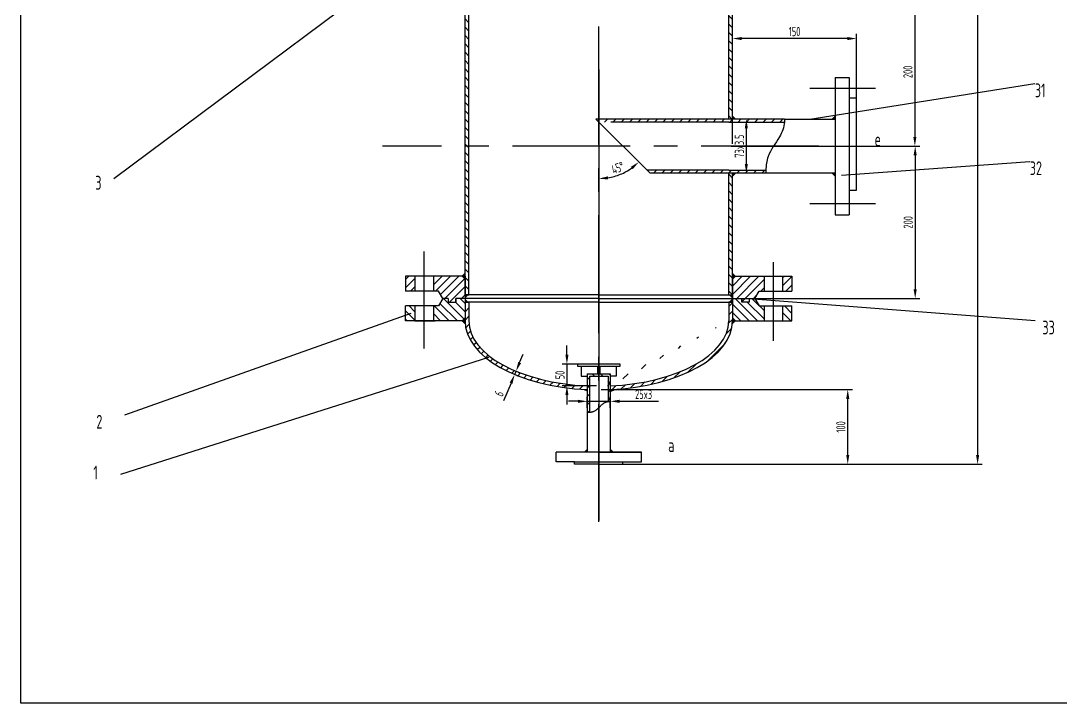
# Model space of a CAD drawing. Extents: x 1431 to 2420, y 1211 to 2052.
# Drawn here: x 1431.4 to 1711.5, y 1211 to 1394.7 of the extents above; entities that cross this region are included whole.
import ezdxf

# ---------------------------------------------------------------- set-up
doc = ezdxf.new("R2010")
doc.units = 0
doc.linetypes.add('CENTER', pattern=[50.8, 31.75, -6.35, 6.35, -6.35])
doc.layers.get('DEFPOINTS').update_dxf_attribs({"linetype": 'CONTINUOUS'})
for name, color, linetype in [('中心线', 1, 'CENTER'), ('吊耳', 250, 'CONTINUOUS'), ('塔体边框', 250, 'CONTINUOUS'), ('填料压紧', 250, 'CONTINUOUS'), ('引线', 250, 'CONTINUOUS'), ('手孔', 250, 'CONTINUOUS'), ('支撑圈', 250, 'CONTINUOUS'), ('标注线', 250, 'CENTER'), ('法兰', 250, 'CONTINUOUS'), ('进气管', 250, 'CENTER'), ('除沫器支承圈', 250, 'CONTINUOUS')]:
    doc.layers.add(name, color=color, linetype=linetype)
doc.styles.get("Standard").update_dxf_attribs({"font": 'isocp.shx', "width": 0.707, "bigfont": 'hztxt.shx'})
doc.dimstyles.new('ISO-25', dxfattribs={"dimtxt": 2.5, "dimasz": 2.5, "dimexe": 1.25, "dimexo": 0.625, "dimtad": 1, "dimtxsty": 'STANDARD', "dimcen": 2.5, "dimazin": 3, "dimtfac": 1, "dimtmove": 0, "dimatfit": 3})
pattern_1 = [(45, (22.1662, 23.3807), (-1.122532, 1.122532), [])]
pattern_2 = [(135, (22.1662, 23.3807), (-1.122532, -1.122532), [])]

# ---------------------------------------------------------------- blocks, each defined once
blk = doc.blocks.new('*D1')
at = {"layer": 'DEFPOINTS', "color": 0, "linetype": 'CONTINUOUS'}
for p in [(1586.95, 1295.45), (1653.99, 1295.45), (1586.95, 1275.38)]:
    blk.add_point(p, dxfattribs=at)
at = {"layer": '标注线', "color": 0, "linetype": 'CONTINUOUS'}
for p, q in [((1587.58, 1295.45), (1655.24, 1295.45)), ((1653.99, 1277.88), (1653.99, 1292.95)), ((1587.58, 1275.38), (1655.24, 1275.38))]:
    blk.add_line(p, q, dxfattribs=at)
for points in [[(1653.57, 1292.95), (1654.41, 1292.95), (1653.99, 1295.45)], [(1653.57, 1277.88), (1654.41, 1277.88), (1653.99, 1275.38)]]:
    blk.add_solid(points, dxfattribs=at)
at = {"layer": '标注线', "color": 0, "linetype": 'CONTINUOUS', "insert": (1652.12, 1285.41), "char_height": 2.5, "attachment_point": 5, "rotation": 90}
blk.add_mtext('100', dxfattribs=at)
blk = doc.blocks.new('*D2')
at = {"layer": 'DEFPOINTS', "color": 0, "linetype": 'CONTINUOUS'}
for p in [(1622.95, 1360.98), (1622.95, 1319.98), (1672.14, 1319.98)]:
    blk.add_point(p, dxfattribs=at)
at = {"layer": '标注线', "color": 0, "linetype": 'CONTINUOUS'}
for p, q in [((1623.58, 1360.98), (1673.39, 1360.98)), ((1672.14, 1358.48), (1672.14, 1322.48)), ((1623.58, 1319.98), (1673.39, 1319.98))]:
    blk.add_line(p, q, dxfattribs=at)
for points in [[(1671.72, 1358.48), (1672.56, 1358.48), (1672.14, 1360.98)], [(1671.72, 1322.48), (1672.56, 1322.48), (1672.14, 1319.98)]]:
    blk.add_solid(points, dxfattribs=at)
at = {"layer": '标注线', "color": 0, "linetype": 'CONTINUOUS', "insert": (1670.26, 1340.48), "char_height": 2.5, "attachment_point": 5, "rotation": 90}
blk.add_mtext('200', dxfattribs=at)
blk = doc.blocks.new('*D3')
at = {"layer": 'DEFPOINTS', "color": 0, "linetype": 'CONTINUOUS'}
for p in [(1621.95, 1400.98), (1621.95, 1360.99), (1672.06, 1360.99)]:
    blk.add_point(p, dxfattribs=at)
at = {"layer": '标注线', "color": 0, "linetype": 'CONTINUOUS'}
for p, q in [((1622.58, 1400.98), (1673.31, 1400.98)), ((1672.06, 1398.48), (1672.06, 1363.49)), ((1622.58, 1360.99), (1673.31, 1360.99))]:
    blk.add_line(p, q, dxfattribs=at)
for points in [[(1671.64, 1398.48), (1672.47, 1398.48), (1672.06, 1400.98)], [(1671.64, 1363.49), (1672.47, 1363.49), (1672.06, 1360.99)]]:
    blk.add_solid(points, dxfattribs=at)
at = {"layer": '标注线', "color": 0, "linetype": 'CONTINUOUS', "insert": (1670.18, 1380.98), "char_height": 2.5, "attachment_point": 5, "rotation": 90}
blk.add_mtext('200', dxfattribs=at)
blk = doc.blocks.new('*D15')
at = {"layer": 'DEFPOINTS', "color": 0, "linetype": 'CONTINUOUS'}
for p in [(1564.68, 1300.4), (1564.31, 1299.52), (1564.31, 1299.52)]:
    blk.add_point(p, dxfattribs=at)
at = {"layer": '手孔', "color": 0, "linetype": 'CONTINUOUS'}
for p, q in [((1565.64, 1302.71), (1566.61, 1305.01)), ((1564.68, 1300.4), (1564.31, 1299.52)), ((1565.26, 1300.16), (1565.83, 1299.92)), ((1563.34, 1297.21), (1561.35, 1292.43)), ((1564.89, 1299.28), (1565.46, 1299.04))]:
    blk.add_line(p, q, dxfattribs=at)
for points in [[(1565.26, 1302.87), (1566.03, 1302.55), (1564.68, 1300.4)], [(1562.96, 1297.37), (1563.73, 1297.05), (1564.31, 1299.52)]]:
    blk.add_solid(points, dxfattribs=at)
at = {"layer": '手孔', "color": 0, "linetype": 'CONTINUOUS', "insert": (1560.13, 1294.39), "char_height": 2.5, "attachment_point": 5, "rotation": 67.3178}
blk.add_mtext('6', dxfattribs=at)
blk = doc.blocks.new('*D16')
at = {"layer": 'DEFPOINTS', "color": 0, "linetype": 'CONTINUOUS'}
for p in [(1590.05, 1292.3), (1583.85, 1289.91), (1590.05, 1289.91)]:
    blk.add_point(p, dxfattribs=at)
at = {"layer": '手孔', "color": 0, "linetype": 'CONTINUOUS'}
for p, q in [((1581.35, 1292.3), (1578.85, 1292.3)), ((1583.85, 1290.53), (1583.85, 1293.55)), ((1583.85, 1292.3), (1590.05, 1292.3)), ((1590.05, 1290.53), (1590.05, 1293.55)), ((1592.55, 1292.3), (1603.01, 1292.3))]:
    blk.add_line(p, q, dxfattribs=at)
for points in [[(1581.35, 1292.72), (1581.35, 1291.88), (1583.85, 1292.3)], [(1592.55, 1292.72), (1592.55, 1291.88), (1590.05, 1292.3)]]:
    blk.add_solid(points, dxfattribs=at)
at = {"layer": '手孔', "color": 0, "linetype": 'CONTINUOUS', "insert": (1599.03, 1294.17), "char_height": 2.5, "attachment_point": 5}
blk.add_mtext('25x3', dxfattribs=at)
blk = doc.blocks.new('*D17')
at = {"layer": 'DEFPOINTS', "color": 0, "linetype": 'CONTINUOUS'}
for p in [(1626.69, 1368.28), (1626.69, 1368.28), (1626.69, 1353.68)]:
    blk.add_point(p, dxfattribs=at)
at = {"layer": '手孔', "color": 0, "linetype": 'CONTINUOUS'}
for p, q in [((1626.06, 1368.28), (1625.44, 1368.28)), ((1626.69, 1356.18), (1626.69, 1365.78)), ((1626.06, 1353.68), (1625.44, 1353.68))]:
    blk.add_line(p, q, dxfattribs=at)
for points in [[(1626.27, 1365.78), (1627.11, 1365.78), (1626.69, 1368.28)], [(1626.27, 1356.18), (1627.11, 1356.18), (1626.69, 1353.68)]]:
    blk.add_solid(points, dxfattribs=at)
at = {"layer": '手孔', "color": 0, "linetype": 'CONTINUOUS', "insert": (1624.81, 1360.98), "char_height": 2.5, "attachment_point": 5, "rotation": 90}
blk.add_mtext('73x3.5', dxfattribs=at)
blk = doc.blocks.new('*D24')
at = {"layer": 'DEFPOINTS', "color": 0, "linetype": 'CENTER'}
for p in [(1622.95, 1389.95), (1622.95, 1360.99), (1656.38, 1360.99)]:
    blk.add_point(p, dxfattribs=at)
at = {"layer": '标注线', "color": 0, "linetype": 'CENTER'}
for p, q in [((1622.95, 1361.61), (1622.95, 1391.2)), ((1653.88, 1389.95), (1625.45, 1389.95)), ((1656.38, 1361.61), (1656.38, 1391.2))]:
    blk.add_line(p, q, dxfattribs=at)
for points in [[(1625.45, 1390.37), (1625.45, 1389.53), (1622.95, 1389.95)], [(1653.88, 1390.37), (1653.88, 1389.53), (1656.38, 1389.95)]]:
    blk.add_solid(points, dxfattribs=at)
at = {"layer": '标注线', "color": 0, "linetype": 'CENTER', "insert": (1639.67, 1391.83), "char_height": 2.5, "attachment_point": 5}
blk.add_mtext('150', dxfattribs=at)
blk = doc.blocks.new('*D25')
at = {"layer": 'DEFPOINTS', "color": 0, "linetype": 'CENTER'}
for p in [(1586.95, 1381.58), (1586.95, 1367.48), (1599.95, 1354.48), (1590.9, 1352.75), (1586.95, 1260.19)]:
    blk.add_point(p, dxfattribs=at)
at = {"layer": '标注线', "color": 0, "linetype": 'CENTER'}
blk.add_arc((1586.95, 1367.48), 15.24, 279.4066, 305.5934, dxfattribs=at)
for points in [[(1595.55, 1355.4), (1596.09, 1354.76), (1597.73, 1356.7)], [(1589.48, 1352.02), (1589.41, 1352.85), (1586.95, 1352.23)]]:
    blk.add_solid(points, dxfattribs=at)
at = {"layer": '标注线', "color": 0, "linetype": 'CENTER', "insert": (1592.07, 1355.13), "char_height": 2.5, "attachment_point": 5, "rotation": 22.5}
blk.add_mtext('45°', dxfattribs=at)
blk = doc.blocks.new('*D30')
at = {"layer": 'DEFPOINTS', "color": 0, "linetype": 'CONTINUOUS'}
for p in [(1586.95, 2000.63), (1586.95, 1275.38), (1688.95, 1275.38)]:
    blk.add_point(p, dxfattribs=at)
at = {"layer": '引线', "color": 0, "linetype": 'CONTINUOUS'}
for p, q in [((1587.58, 2000.63), (1690.2, 2000.63)), ((1688.95, 1998.13), (1688.95, 1277.88)), ((1587.58, 1275.38), (1690.2, 1275.38))]:
    blk.add_line(p, q, dxfattribs=at)
for points in [[(1688.53, 1998.13), (1689.37, 1998.13), (1688.95, 2000.63)], [(1688.53, 1277.88), (1689.37, 1277.88), (1688.95, 1275.38)]]:
    blk.add_solid(points, dxfattribs=at)
at = {"layer": '引线', "color": 0, "linetype": 'CONTINUOUS', "insert": (1687.07, 1638), "char_height": 2.5, "attachment_point": 5, "rotation": 90}
blk.add_mtext('3472', dxfattribs=at)
blk = doc.blocks.new('*D42')
at = {"layer": 'DEFPOINTS', "color": 0, "linetype": 'CONTINUOUS'}
for p in [(1586.97, 1302.32), (1578.38, 1296.46), (1586.97, 1296.46)]:
    blk.add_point(p, dxfattribs=at)
at = {"layer": '塔体边框', "color": 0, "linetype": 'CONTINUOUS'}
for p, q in [((1578.38, 1304.82), (1578.38, 1307.32)), ((1586.34, 1302.32), (1577.13, 1302.32)), ((1578.38, 1302.32), (1578.38, 1296.46)), ((1586.34, 1296.46), (1577.13, 1296.46)), ((1578.38, 1293.96), (1578.38, 1291.46))]:
    blk.add_line(p, q, dxfattribs=at)
for points in [[(1577.97, 1304.82), (1578.8, 1304.82), (1578.38, 1302.32)], [(1577.97, 1293.96), (1578.8, 1293.96), (1578.38, 1296.46)]]:
    blk.add_solid(points, dxfattribs=at)
at = {"layer": '塔体边框', "color": 0, "linetype": 'CONTINUOUS', "insert": (1576.51, 1299.39), "char_height": 2.5, "attachment_point": 5, "rotation": 90}
blk.add_mtext('50', dxfattribs=at)

msp = doc.modelspace()

# ---------------------------------------------------------------- hatches: boundary and pattern name
at = {"layer": '中心线', "linetype": 'CONTINUOUS'}
h = msp.add_hatch(color=0, dxfattribs=at)
h.dxf.hatch_style = 1
h.paths.add_polyline_path([(1623.95, 1368.278), (1622.95, 1369.278), (1622.95, 1368.278)])
at = {"layer": '塔体边框', "linetype": 'CONTINUOUS'}
h = msp.add_hatch(dxfattribs=at)
h.set_pattern_fill('ANSI31', color=256, scale=0.5)
h.set_pattern_definition(pattern_1)
edge = h.paths.add_edge_path()
edge.add_ellipse((1586.95, 1313.978), major_axis=(-35, 0), ratio=0.5028571, start_angle=95.08143, end_angle=180, ccw=False)
edge.add_line((1590.05, 1296.448), (1590.05, 1295.448))
edge.add_ellipse((1586.95, 1313.978), major_axis=(-36, 0), ratio=0.5166667, start_angle=94.93992, end_angle=180)
edge.add_line((1622.95, 1313.978), (1622.95, 1318.978))
edge.add_line((1622.95, 1318.978), (1621.95, 1318.978))
edge.add_line((1621.95, 1318.978), (1621.95, 1313.978))
edge = h.paths.add_edge_path()
edge.add_ellipse((1586.95, 1313.978), major_axis=(-35, 0), ratio=0.5028571, start_angle=0, end_angle=84.93046, ccw=False)
edge.add_line((1551.95, 1313.978), (1551.95, 1318.978))
edge.add_line((1551.95, 1318.978), (1550.95, 1318.978))
edge.add_line((1550.95, 1318.978), (1550.95, 1313.978))
edge.add_ellipse((1586.95, 1313.978), major_axis=(-36, 0), ratio=0.5166667, start_angle=0, end_angle=85.07099)
edge.add_line((1583.857, 1295.447), (1583.857, 1296.447))
h = msp.add_hatch(dxfattribs=at)
h.set_pattern_fill('ANSI31', color=256, scale=0.5, angle=90)
edge = h.paths.add_edge_path()
edge.add_line((1590.05, 1299.698), (1586.95, 1299.698))
edge.add_line((1586.95, 1299.698), (1586.95, 1299.072))
edge.add_line((1586.95, 1299.072), (1589.45, 1299.072))
edge.add_line((1589.45, 1299.072), (1589.45, 1292.257))
edge.add_spline(control_points=[(1589.45, 1292.257), (1589.646, 1292.291), (1589.846, 1292.304), (1590.05, 1292.3)], knot_values=[11.7580277, 11.7580277, 11.7580277, 11.7580277, 12.4305273, 12.4305273, 12.4305273, 12.4305273], degree=3, periodic=0)
edge.add_line((1590.05, 1292.3), (1590.05, 1299.698))
edge = h.paths.add_edge_path()
edge.add_line((1584.454, 1299.072), (1586.95, 1299.072))
edge.add_line((1586.95, 1299.072), (1586.95, 1299.698))
edge.add_line((1586.95, 1299.698), (1583.859, 1299.698))
edge.add_line((1583.859, 1299.698), (1583.854, 1289.442))
edge.add_spline(control_points=[(1583.854, 1289.442), (1584.056, 1289.406), (1584.255, 1289.386), (1584.45, 1289.383)], knot_values=[4.9064455, 4.9064455, 4.9064455, 4.9064455, 5.5614647, 5.5614647, 5.5614647, 5.5614647], degree=3, periodic=0)
edge.add_line((1584.45, 1289.383), (1584.454, 1299.072))
h = msp.add_hatch(color=256, dxfattribs=at)
h.dxf.hatch_style = 1
edge = h.paths.add_edge_path()
edge.add_ellipse((1586.95, 1313.978), major_axis=(36, 0), ratio=0.5166667, start_angle=262.95745, end_angle=265.06008)
edge.add_line((1583.85, 1295.448), (1583.85, 1294.915))
edge.add_line((1583.85, 1294.915), (1582.536, 1295.519))
h = msp.add_hatch(color=256, dxfattribs=at)
h.dxf.hatch_style = 1
edge = h.paths.add_edge_path()
edge.add_ellipse((1586.95, 1313.978), major_axis=(-36, 0), ratio=0.5166667, start_angle=94.93992, end_angle=97.04255, ccw=False)
edge.add_line((1590.05, 1295.448), (1590.05, 1294.915))
edge.add_line((1590.05, 1294.915), (1591.364, 1295.519))
at = {"layer": '填料压紧', "linetype": 'CONTINUOUS'}
h = msp.add_hatch(dxfattribs=at)
h.set_pattern_fill('ANSI31', color=256, scale=0.5, angle=90)
h.set_pattern_definition(pattern_2)
h.paths.add_polyline_path([(1622.95, 1368.278), (1622.95, 1851.578), (1621.95, 1851.578), (1621.95, 1368.278)])
h = msp.add_hatch(dxfattribs=at)
h.set_pattern_fill('ANSI31', color=256, scale=0.5)
h.set_pattern_definition(pattern_1)
h.paths.add_polyline_path([(1622.95, 1325.978), (1622.95, 1320.978), (1622.95, 1319.978), (1625.45, 1319.978), (1625.45, 1318.978), (1627.45, 1318.978), (1627.45, 1319.978), (1628.95, 1319.978), (1630.105, 1321.978), (1631.45, 1321.978), (1631.45, 1325.978)])
h.paths.add_polyline_path([(1638.95, 1325.978), (1636.45, 1325.978), (1636.45, 1321.978), (1638.95, 1321.978)])
h.paths.add_polyline_path([(1542.45, 1325.978), (1542.45, 1321.978), (1543.795, 1321.978), (1544.95, 1319.978), (1546.45, 1319.978), (1546.45, 1318.978), (1548.45, 1318.978), (1548.45, 1319.978), (1550.95, 1319.978), (1550.95, 1325.978)])
h.paths.add_polyline_path([(1537.45, 1325.978), (1534.95, 1325.978), (1534.95, 1321.978), (1537.45, 1321.978)])
h = msp.add_hatch(dxfattribs=at)
h.set_pattern_fill('ANSI31', color=256, scale=0.5, angle=90)
h.set_pattern_definition([(135, (22.1662, 25.3807), (-1.122532, -1.122532), [])])
h.paths.add_polyline_path([(1625.45, 1318.978), (1625.45, 1319.978), (1622.95, 1319.978), (1622.95, 1313.978), (1631.45, 1313.978), (1631.45, 1317.978), (1630.105, 1317.978), (1628.95, 1319.978), (1627.45, 1319.978), (1627.45, 1318.978)])
h.paths.add_polyline_path([(1636.45, 1313.978), (1638.95, 1313.978), (1638.95, 1317.978), (1636.45, 1317.978)])
h.paths.add_polyline_path([(1550.95, 1313.978), (1550.95, 1319.978), (1548.45, 1319.978), (1548.45, 1318.978), (1546.45, 1318.978), (1546.45, 1319.978), (1544.95, 1319.978), (1543.795, 1317.978), (1542.45, 1317.978), (1542.45, 1313.978), (1542.95, 1313.978)])
h.paths.add_polyline_path([(1537.45, 1317.978), (1534.95, 1317.978), (1534.95, 1313.978), (1537.45, 1313.978)])
at = {"layer": '支撑圈', "linetype": 'CONTINUOUS'}
h = msp.add_hatch(dxfattribs=at)
h.set_pattern_fill('ANSI31', color=256, scale=0.5)
h.set_pattern_definition(pattern_1)
edge = h.paths.add_edge_path()
edge.add_spline(control_points=[(1636.95, 1367.478), (1636.962, 1367.744), (1636.956, 1368.011), (1636.95, 1368.278)], knot_values=[0, 0, 0, 0, 0.8, 0.8, 0.8, 0.8], degree=3, periodic=0)
edge.add_line((1636.95, 1368.278), (1586.95, 1368.278))
edge.add_line((1586.95, 1368.278), (1586.95, 1367.478))
edge.add_line((1586.95, 1367.478), (1621.95, 1367.478))
edge.add_line((1621.95, 1367.478), (1636.95, 1367.478))
edge = h.paths.add_edge_path()
edge.add_line((1599.95, 1354.478), (1600.75, 1353.678))
edge.add_line((1600.75, 1353.678), (1631.95, 1353.678))
edge.add_spline(control_points=[(1631.95, 1353.678), (1631.948, 1353.945), (1631.946, 1354.211), (1631.95, 1354.478)], knot_values=[14.8835289, 14.8835289, 14.8835289, 14.8835289, 15.6835289, 15.6835289, 15.6835289, 15.6835289], degree=3, periodic=0)
edge.add_line((1631.95, 1354.478), (1621.95, 1354.478))
edge.add_line((1621.95, 1354.478), (1599.95, 1354.478))
at = {"layer": '法兰', "linetype": 'CONTINUOUS'}
h = msp.add_hatch(color=256, dxfattribs=at)
h.dxf.hatch_style = 1
h.paths.add_polyline_path([(1649.582, 1368.278), (1650.582, 1368.278), (1650.582, 1369.278)])
h = msp.add_hatch(color=0, dxfattribs=at)
h.dxf.hatch_style = 1
h.paths.add_polyline_path([(1622.95, 1352.678), (1622.95, 1353.678), (1623.95, 1353.678)])
h = msp.add_hatch(color=256, dxfattribs=at)
h.dxf.hatch_style = 1
h.paths.add_polyline_path([(1650.582, 1352.678), (1649.582, 1353.678), (1650.582, 1353.678)])
h = msp.add_hatch(color=256, dxfattribs=at)
h.dxf.hatch_style = 1
edge = h.paths.add_edge_path()
edge.add_ellipse((1586.95, 1325.978), major_axis=(36, 0), ratio=0.5166667, start_angle=176.73816, end_angle=180)
edge.add_line((1550.95, 1325.978), (1549.95, 1325.978))
edge.add_line((1549.95, 1325.978), (1551.008, 1327.037))
h.paths.add_polyline_path([(1549.95, 1325.978), (1550.95, 1325.978), (1550.95, 1324.978)])
h = msp.add_hatch(color=256, dxfattribs=at)
h.dxf.hatch_style = 1
edge = h.paths.add_edge_path()
edge.add_ellipse((1586.95, 1325.978), major_axis=(-36, 0), ratio=0.5166667, start_angle=180, end_angle=183.26184, ccw=False)
edge.add_line((1622.95, 1325.978), (1623.95, 1325.978))
edge.add_line((1623.95, 1325.978), (1622.892, 1327.037))
h.paths.add_polyline_path([(1623.95, 1325.978), (1622.95, 1325.978), (1622.95, 1324.978)])
h = msp.add_hatch(color=256, dxfattribs=at)
h.dxf.hatch_style = 1
h.paths.add_polyline_path([(1550.95, 1319.978), (1550.95, 1320.978), (1551.95, 1320.978)])
h = msp.add_hatch(color=256, dxfattribs=at)
h.dxf.hatch_style = 1
h.paths.add_polyline_path([(1551.95, 1318.978), (1550.95, 1318.978), (1550.95, 1319.978)])
h = msp.add_hatch(color=256, dxfattribs=at)
h.dxf.hatch_style = 1
h.paths.add_polyline_path([(1622.95, 1319.978), (1621.95, 1320.978), (1622.95, 1320.978)])
h = msp.add_hatch(color=256, dxfattribs=at)
h.dxf.hatch_style = 1
h.paths.add_polyline_path([(1622.95, 1318.978), (1621.95, 1318.978), (1622.95, 1319.978)])
h = msp.add_hatch(color=256, dxfattribs=at)
h.dxf.hatch_style = 1
edge = h.paths.add_edge_path()
edge.add_ellipse((1586.95, 1313.978), major_axis=(36, 0), ratio=0.5166667, start_angle=180, end_angle=183.26184, ccw=False)
edge.add_line((1550.95, 1313.978), (1549.95, 1313.978))
edge.add_line((1549.95, 1313.978), (1551.008, 1312.92))
h.paths.add_polyline_path([(1549.95, 1313.978), (1550.95, 1313.978), (1550.95, 1314.978)])
h = msp.add_hatch(color=256, dxfattribs=at)
h.dxf.hatch_style = 1
edge = h.paths.add_edge_path()
edge.add_ellipse((1586.95, 1313.978), major_axis=(-36, 0), ratio=0.5166667, start_angle=176.73816, end_angle=180)
edge.add_line((1622.95, 1313.978), (1623.95, 1313.978))
edge.add_line((1623.95, 1313.978), (1622.892, 1312.92))
h.paths.add_polyline_path([(1623.95, 1313.978), (1622.95, 1313.978), (1622.95, 1314.978)])
h = msp.add_hatch(color=256, dxfattribs=at)
h.dxf.hatch_style = 1
h.paths.add_polyline_path([(1582.85, 1278.578), (1583.85, 1278.578), (1583.85, 1279.578)])
h = msp.add_hatch(color=256, dxfattribs=at)
h.dxf.hatch_style = 1
h.paths.add_polyline_path([(1591.05, 1278.578), (1590.05, 1278.578), (1590.05, 1279.578)])
at = {"layer": '除沫器支承圈', "linetype": 'CONTINUOUS'}
h = msp.add_hatch(dxfattribs=at)
h.set_pattern_fill('ANSI31', color=256, scale=0.5, angle=90)
h.set_pattern_definition(pattern_2)
edge = h.paths.add_edge_path()
edge.add_line((1551.95, 1435.353), (1550.94, 1434.338))
edge.add_line((1550.95, 1320.978), (1550.95, 1434.328))
edge.add_line((1551.95, 1320.978), (1551.95, 1435.353))
edge.add_line((1551.95, 1320.978), (1550.95, 1320.978))
h = msp.add_hatch(dxfattribs=at)
h.set_pattern_fill('ANSI31', color=256, scale=0.5, angle=90)
h.set_pattern_definition(pattern_2)
h.paths.add_polyline_path([(1622.95, 1353.678), (1621.95, 1353.678), (1621.95, 1320.978), (1622.95, 1320.978)])

# ---------------------------------------------------------------- linework, layer by layer
at = {"layer": '中心线'}
for p, q in [((1586.95, 1259.825), (1586.95, 1915.274)), ((1646.245, 1360.978), (1528.768, 1360.978))]:
    msp.add_line(p, q, dxfattribs=at)
at = {"layer": '中心线', "linetype": 'CONTINUOUS'}
for p, q in [((1586.95, 1381.575), (1586.95, 1260.195)), ((1650.582, 1376.478), (1650.582, 1376.478)), ((1539.95, 1306.538), (1539.95, 1332.641)), ((1633.95, 1329.774), (1633.95, 1308.538))]:
    msp.add_line(p, q, dxfattribs=at)
at = {"layer": '中心线', "linetype": 'CENTER'}
for p, q in [((1661.439, 1376.478), (1643.747, 1376.478)), ((1654.382, 1376.478), (1654.382, 1376.478)), ((1661.439, 1345.478), (1643.747, 1345.478))]:
    msp.add_line(p, q, dxfattribs=at)
at = {"layer": '吊耳', "linetype": 'CENTER'}
msp.add_open_spline([(1583.854, 1289.442), (1584.566, 1289.316), (1586.27, 1289.481), (1588.029, 1291.996), (1589.538, 1292.311), (1590.05, 1292.3)], degree=3, knots=[4.9064455, 4.9064455, 4.9064455, 4.9064455, 7.2171303, 10.7416509, 12.4305273, 12.4305273, 12.4305273, 12.4305273], dxfattribs=at)
at = {"layer": '塔体边框', "linetype": 'CONTINUOUS'}
for p, q in [((1621.95, 1368.278), (1621.95, 1851.578)), ((1622.95, 1368.278), (1622.95, 1851.578)), ((1550.95, 1320.978), (1550.95, 1434.328)), ((1551.95, 1320.978), (1551.95, 1435.353)), ((1622.95, 1320.978), (1622.95, 1353.678)), ((1592.685, 1302.32), (1581.255, 1302.325)), ((1581.255, 1302.325), (1581.255, 1301.756)), ((1581.255, 1301.756), (1592.684, 1301.752)), ((1582.255, 1301.756), (1582.261, 1299.072)), ((1583.859, 1299.698), (1590.05, 1299.698)), ((1583.859, 1299.698), (1590.05, 1299.698)), ((1584.454, 1299.698), (1590.05, 1299.698)), ((1586.638, 1301.753), (1586.642, 1299.696)), ((1587.214, 1301.754), (1587.219, 1299.698)), ((1591.645, 1301.775), (1591.651, 1299.092)), ((1592.684, 1301.752), (1592.685, 1302.32)), ((1582.261, 1299.072), (1583.858, 1299.071)), ((1584.454, 1299.072), (1589.45, 1299.072)), ((1591.651, 1299.092), (1590.053, 1299.084)), ((1590.05, 1294.915), (1591.364, 1295.519)), ((1590.05, 1295.448), (1590.05, 1294.448))]:
    msp.add_line(p, q, dxfattribs=at)
at = {"layer": '塔体边框'}
for p, q in [((1621.95, 1320.978), (1621.95, 1353.678)), ((1586.95, 1320.978), (1550.95, 1320.978)), ((1550.95, 1319.978), (1550.95, 1313.978)), ((1586.95, 1319.978), (1550.95, 1319.978)), ((1586.95, 1320.978), (1622.95, 1320.978)), ((1586.95, 1319.978), (1622.95, 1319.978)), ((1622.95, 1319.978), (1622.95, 1313.978)), ((1586.95, 1318.978), (1550.95, 1318.978)), ((1550.95, 1318.978), (1551.95, 1318.978)), ((1551.95, 1318.978), (1551.95, 1313.978)), ((1586.95, 1318.978), (1622.95, 1318.978)), ((1622.95, 1318.978), (1621.95, 1318.978)), ((1621.95, 1318.978), (1621.95, 1313.978))]:
    msp.add_line(p, q, dxfattribs=at)
msp.add_lwpolyline([(1431.356, 2052.047), (2025.356, 2052.047), (2025.356, 1211.047), (1431.356, 1211.047)], close=True, dxfattribs=at)
for major_axis, ratio, start_param, end_param in [((-36, 0), 0.5166667, 0, 1.4847688), ((-35, 0), 0.5028571, 0, 1.4823162), ((-36, 0), 0.5166667, 1.6570142, 3.1415927), ((-35, 0), 0.5028571, 1.659484, 3.1415927)]:
    msp.add_ellipse((1586.95, 1313.978), major_axis=major_axis, ratio=ratio, start_param=start_param, end_param=end_param, dxfattribs=at)
at = {"layer": '填料压紧', "linetype": 'CONTINUOUS'}
for p, q in [((1539.95, 1325.978), (1537.45, 1325.978)), ((1537.45, 1325.978), (1537.45, 1321.978)), ((1542.45, 1325.978), (1542.45, 1321.978)), ((1631.45, 1325.978), (1631.45, 1321.978)), ((1636.45, 1325.978), (1636.45, 1321.978)), ((1543.795, 1321.978), (1542.054, 1321.978)), ((1544.95, 1319.978), (1543.795, 1321.978)), ((1544.95, 1319.978), (1543.795, 1317.978)), ((1546.45, 1319.978), (1544.95, 1319.978)), ((1546.45, 1319.978), (1544.95, 1319.978)), ((1546.45, 1319.978), (1546.45, 1318.978)), ((1546.45, 1319.978), (1546.45, 1318.978)), ((1550.95, 1319.978), (1548.45, 1319.978)), ((1550.95, 1319.978), (1548.45, 1319.978)), ((1548.45, 1318.978), (1548.45, 1319.978)), ((1548.45, 1319.978), (1548.45, 1318.978)), ((1550.95, 1320.978), (1551.95, 1320.978)), ((1622.95, 1319.978), (1625.45, 1319.978)), ((1622.95, 1319.978), (1625.45, 1319.978)), ((1622.95, 1319.978), (1625.45, 1319.978)), ((1625.45, 1318.978), (1625.45, 1319.978)), ((1625.45, 1319.978), (1625.45, 1318.978)), ((1627.45, 1319.978), (1627.45, 1318.978)), ((1627.45, 1319.978), (1628.95, 1319.978)), ((1627.45, 1319.978), (1627.45, 1318.978)), ((1627.45, 1319.978), (1628.95, 1319.978)), ((1627.45, 1319.978), (1628.95, 1319.978)), ((1628.95, 1319.978), (1630.105, 1321.978)), ((1628.95, 1319.978), (1630.105, 1317.978)), ((1630.105, 1321.978), (1631.846, 1321.978)), ((1537.45, 1317.978), (1537.45, 1313.978)), ((1543.795, 1317.978), (1542.054, 1317.978)), ((1542.45, 1317.978), (1542.45, 1313.978)), ((1546.45, 1318.978), (1548.45, 1318.978)), ((1546.45, 1318.978), (1548.45, 1318.978)), ((1627.45, 1318.978), (1625.45, 1318.978)), ((1627.45, 1318.978), (1625.45, 1318.978)), ((1630.105, 1317.978), (1631.846, 1317.978)), ((1631.45, 1317.978), (1631.45, 1313.978)), ((1636.45, 1317.978), (1636.45, 1313.978)), ((1537.45, 1313.978), (1542.45, 1313.978)), ((1542.45, 1313.978), (1542.95, 1313.978))]:
    msp.add_line(p, q, dxfattribs=at)
at = {"layer": '引线', "linetype": 'CONTINUOUS'}
for p, q in [((1527.895, 1405.518), (1456.416, 1352.191)), ((1643.766, 1368.278), (1704.367, 1377.856)), ((1652.274, 1353.158), (1703.001, 1356.897)), ((1627.45, 1319.978), (1704.421, 1314.027)), ((1536.336, 1315.978), (1459.228, 1288.587)), ((1557.265, 1304.087), (1458.188, 1272.63))]:
    msp.add_line(p, q, dxfattribs=at)
at = {"layer": '手孔', "linetype": 'CENTER'}
msp.add_line((1551.95, 1320.978), (1550.95, 1320.978), dxfattribs=at)
at = {"layer": '法兰', "linetype": 'CONTINUOUS'}
for p, q in [((1650.582, 1379.478), (1654.382, 1379.478)), ((1654.382, 1379.478), (1654.382, 1342.478)), ((1656.382, 1373.891), (1654.382, 1373.891)), ((1656.382, 1349.178), (1656.382, 1373.891)), ((1654.382, 1349.178), (1656.382, 1349.178)), ((1650.582, 1342.478), (1654.382, 1342.478)), ((1542.054, 1321.978), (1534.95, 1321.978)), ((1631.846, 1321.978), (1638.95, 1321.978)), ((1542.054, 1317.978), (1534.95, 1317.978)), ((1631.846, 1317.978), (1638.95, 1317.978)), ((1583.859, 1299.698), (1583.85, 1278.578)), ((1590.05, 1299.698), (1590.05, 1278.578)), ((1584.454, 1299.072), (1584.45, 1289.383)), ((1589.45, 1299.072), (1589.45, 1292.257)), ((1598.45, 1278.578), (1575.45, 1278.578)), ((1575.45, 1275.978), (1575.45, 1278.578)), ((1586.95, 1278.578), (1598.45, 1278.578)), ((1598.45, 1275.978), (1598.45, 1278.578)), ((1580.45, 1275.978), (1575.45, 1275.978)), ((1580.45, 1275.378), (1580.45, 1275.978)), ((1580.45, 1275.978), (1593.45, 1275.978)), ((1586.95, 1275.378), (1580.45, 1275.378)), ((1586.95, 1275.378), (1593.45, 1275.378)), ((1593.45, 1275.378), (1593.45, 1275.978)), ((1593.45, 1275.978), (1598.45, 1275.978))]:
    msp.add_line(p, q, dxfattribs=at)
at = {"layer": '法兰'}
for p, q in [((1550.95, 1325.978), (1534.95, 1325.978)), ((1534.95, 1325.978), (1534.95, 1321.978)), ((1550.95, 1325.978), (1550.95, 1319.978)), ((1622.95, 1325.978), (1638.95, 1325.978)), ((1622.95, 1325.978), (1622.95, 1319.978)), ((1638.95, 1325.978), (1638.95, 1321.978)), ((1534.95, 1313.978), (1534.95, 1317.978)), ((1638.95, 1313.978), (1638.95, 1317.978)), ((1550.95, 1313.978), (1534.95, 1313.978)), ((1622.95, 1313.978), (1638.95, 1313.978))]:
    msp.add_line(p, q, dxfattribs=at)
at = {"layer": '进气管', "linetype": 'CONTINUOUS'}
for p, q in [((1650.582, 1379.478), (1650.582, 1342.478)), ((1636.95, 1368.278), (1586.15, 1368.278)), ((1636.95, 1368.278), (1650.582, 1368.278)), ((1650.582, 1353.678), (1631.95, 1353.678))]:
    msp.add_line(p, q, dxfattribs=at)
at = {"layer": '进气管'}
for p, q in [((1586.15, 1368.278), (1586.95, 1367.478)), ((1621.95, 1367.478), (1586.95, 1367.478)), ((1599.95, 1354.478), (1586.95, 1367.478)), ((1621.95, 1367.478), (1636.95, 1367.478)), ((1621.95, 1354.478), (1599.95, 1354.478)), ((1600.75, 1353.678), (1599.95, 1354.478)), ((1631.95, 1353.678), (1600.75, 1353.678)), ((1621.95, 1354.478), (1631.95, 1354.478))]:
    msp.add_line(p, q, dxfattribs=at)
at = {"layer": '进气管', "linetype": 'CONTINUOUS'}
msp.add_spline([(1636.95, 1368.278), (1636.95, 1367.478), (1635.589, 1363.456), (1632.573, 1358.232), (1631.95, 1354.478), (1631.95, 1353.678)], degree=3, dxfattribs=at)

# ---------------------------------------------------------------- texts
at = {"layer": '引线', "linetype": 'CONTINUOUS', "attachment_point": 1}
for s, width, insert, char_height in [('31', 7.1967, (1704.367, 1377.856), 3.7179), ('e', 10.83199, (1661.224, 1364.675), 3.718), ('32', 7.61546, (1703.001, 1356.897), 3.7179), ('3', 9.33729, (1451.424, 1352.987), 3.718), ('33', 12.40316, (1706.398, 1314.027), 3.7179), ('2', 7.91353, (1451.698, 1288.667), 3.718), ('a', 15.76601, (1605.642, 1282.364), 3.718), ('1', 6.23889, (1450.899, 1274.963), 3.718)]:
    msp.add_mtext_dynamic_manual_height_columns(s, width=width, gutter_width=12.5, heights=[0], dxfattribs=dict(at, insert=insert, char_height=char_height))

# ---------------------------------------------------------------- dimensions: what is measured, and where the dimension line sits
at = {"layer": '塔体边框', "linetype": 'CONTINUOUS'}
dim = msp.add_linear_dim(base=(1578.383, 1296.458), p1=(1586.97, 1302.322), p2=(1586.97, 1296.458), angle=90, text='50', dimstyle='ISO-25', dxfattribs=at)
dim.commit()
dim.dimension.update_dxf_attribs({"geometry": '*D42', "text_midpoint": (1576.508, 1299.39)})
at = {"layer": '引线', "linetype": 'CONTINUOUS'}
dim = msp.add_linear_dim(base=(1688.949, 1275.378), p1=(1586.95, 2000.627), p2=(1586.95, 1275.378), angle=90, text='3472', dimstyle='ISO-25', dxfattribs=at)
dim.commit()
dim.dimension.update_dxf_attribs({"geometry": '*D30', "text_midpoint": (1687.074, 1638.003)})
at = {"layer": '手孔', "linetype": 'CONTINUOUS'}
for base, p1, p2, angle, text, picture, middle in [((1626.689, 1368.278), (1626.689, 1353.678), (1626.689, 1368.278), 90, '73x3.5', '*D17', (1624.814, 1360.978)), ((1590.05, 1292.3), (1583.85, 1289.906), (1590.05, 1289.906), 180, '25x3', '*D16', (1599.029, 1294.175))]:
    dim = msp.add_linear_dim(base=base, p1=p1, p2=p2, angle=angle, text=text, dimstyle='ISO-25', dxfattribs=at)
    dim.commit()
    dim.dimension.update_dxf_attribs({"geometry": picture, "text_midpoint": middle})
dim = msp.add_aligned_dim(p1=(1564.678, 1300.401), p2=(1564.309, 1299.517), distance=0, text='6', dimstyle='ISO-25', dxfattribs=at)
dim.commit()
dim.dimension.update_dxf_attribs({"geometry": '*D15', "text_midpoint": (1560.134, 1294.391)})
at = {"layer": '标注线', "linetype": 'CONTINUOUS'}
for base, p1, p2, picture, middle in [((1672.056, 1360.99), (1621.95, 1400.978), (1621.95, 1360.99), '*D3', (1670.181, 1380.984)), ((1672.14, 1319.978), (1622.95, 1360.978), (1622.95, 1319.978), '*D2', (1670.265, 1340.478))]:
    dim = msp.add_linear_dim(base=base, p1=p1, p2=p2, angle=90, text='200', dimstyle='ISO-25', dxfattribs=at)
    dim.commit()
    dim.dimension.update_dxf_attribs({"geometry": picture, "text_midpoint": middle})
at = {"layer": '标注线', "linetype": 'CENTER'}
dim = msp.add_linear_dim(base=(1622.95, 1389.951), p1=(1656.382, 1360.99), p2=(1622.95, 1360.99), text='150', dimstyle='ISO-25', dxfattribs=at)
dim.commit()
dim.dimension.update_dxf_attribs({"geometry": '*D24', "text_midpoint": (1639.666, 1391.826)})
dim = msp.add_angular_dim_2l(base=(1590.896, 1352.753), line1=((1586.95, 1381.575), (1586.95, 1260.195)), line2=((1599.95, 1354.478), (1586.95, 1367.478)), dimstyle='ISO-25', dxfattribs=at)
dim.commit()
dim.dimension.update_dxf_attribs({"geometry": '*D25', "text_midpoint": (1592.066, 1355.126)})
at = {"layer": '标注线', "linetype": 'CONTINUOUS'}
dim = msp.add_aligned_dim(p1=(1586.95, 1275.378), p2=(1586.95, 1295.447), distance=-67.04, text='100', dimstyle='ISO-25', dxfattribs=at)
dim.commit()
dim.dimension.update_dxf_attribs({"geometry": '*D1', "text_midpoint": (1652.115, 1285.413)})

doc.saveas('drawing.dxf')
